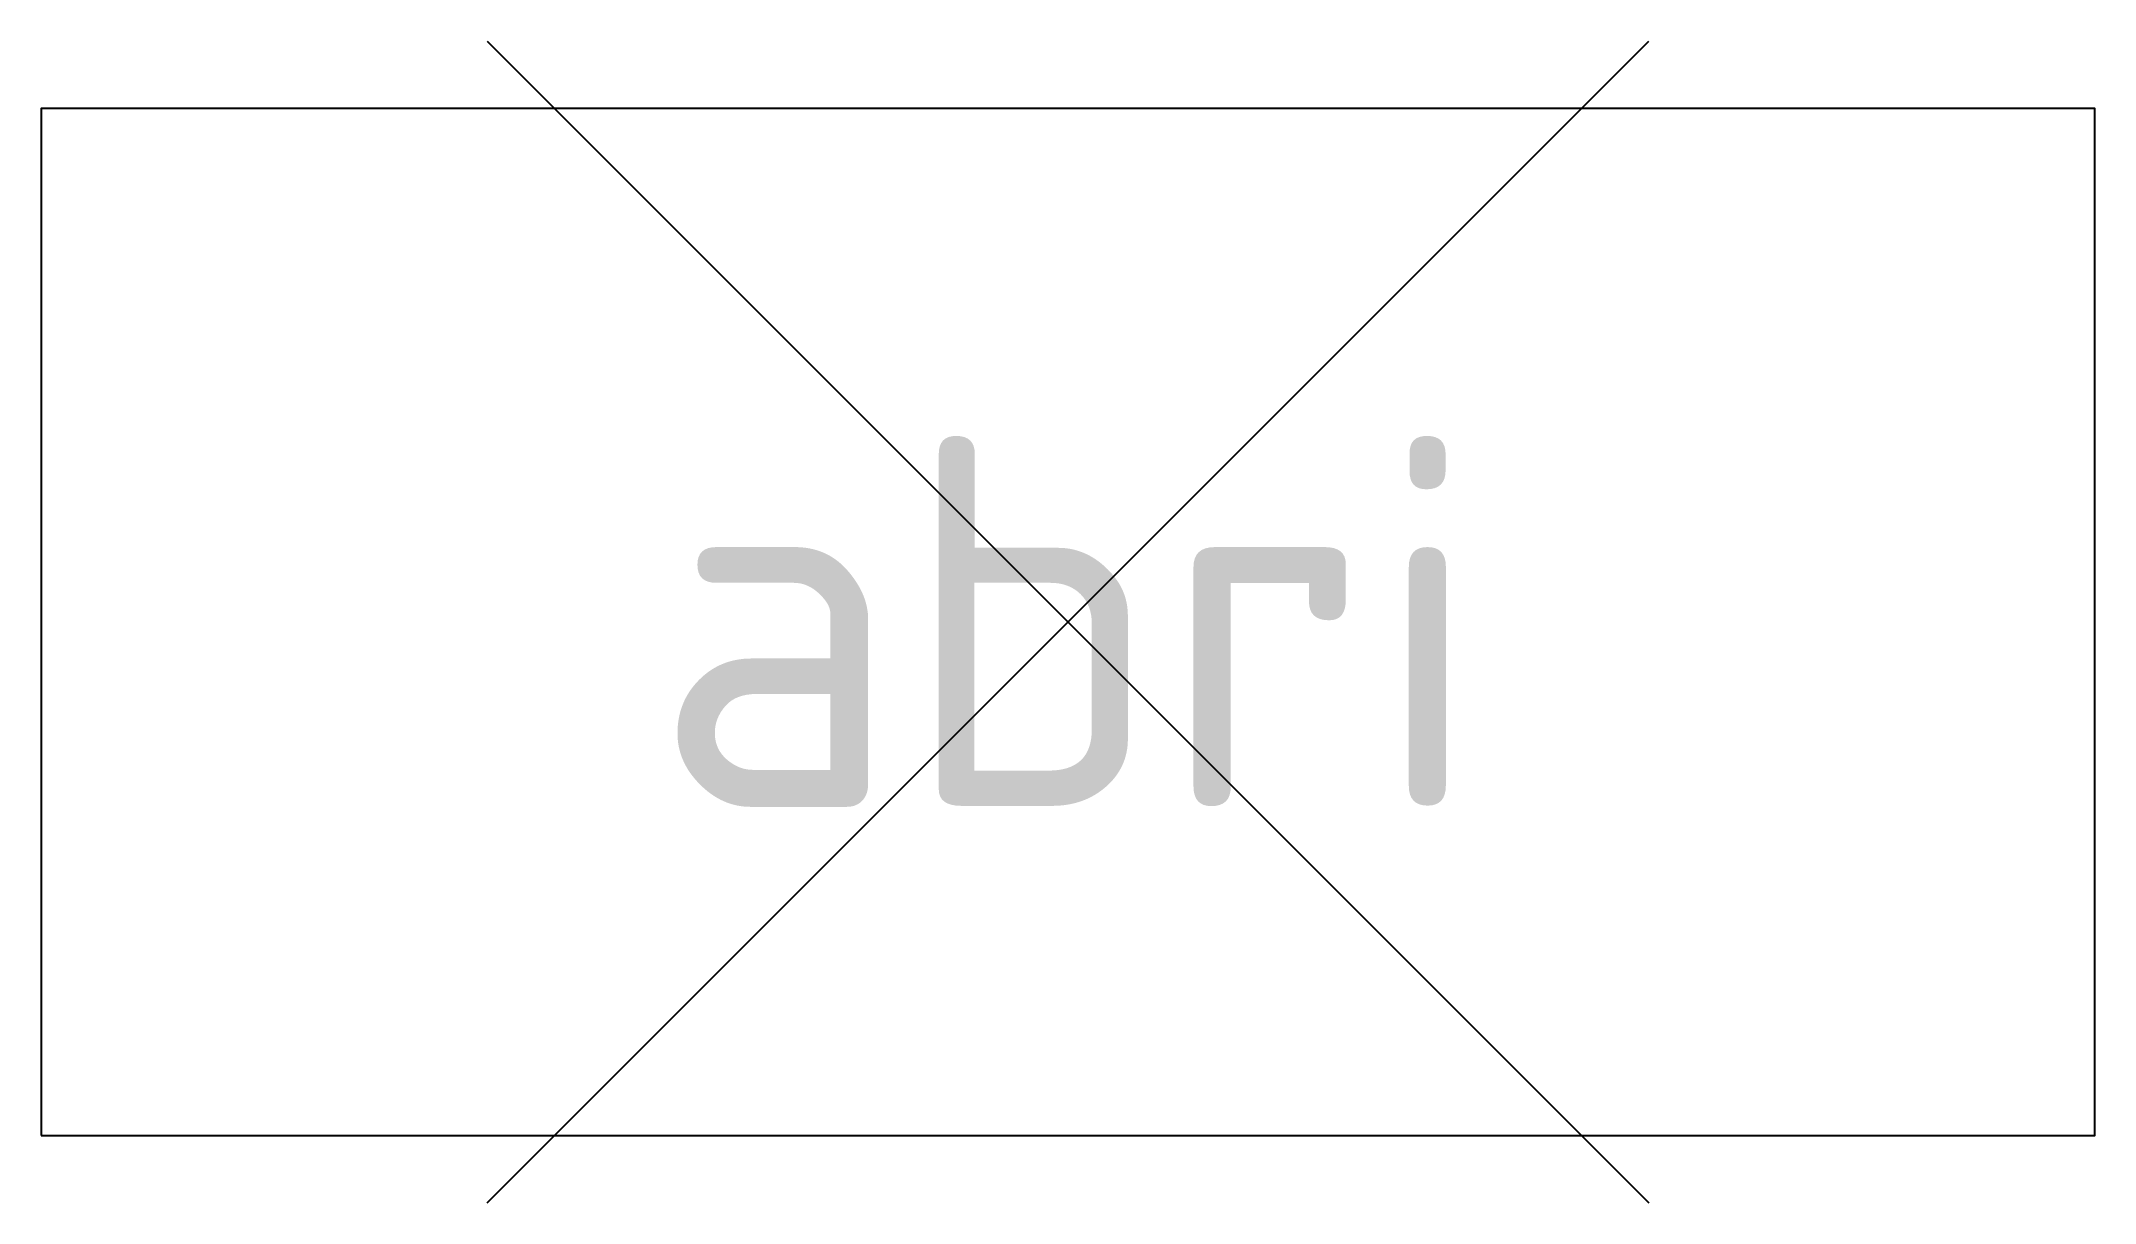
# Model space of a CAD drawing. Header units: metres. Extents: x -5 to 5, y -2.8 to 2.8.
import ezdxf
from ezdxf.enums import TextEntityAlignment as Align

# ---------------------------------------------------------------- set-up
doc = ezdxf.new("R2010")
doc.units = ezdxf.units.M
doc.styles.add('NLCS-ISO', font='NLCS-ISO.ttf')

msp = doc.modelspace()

# ---------------------------------------------------------------- linework, layer by layer
at = {"flags": 128}
for points in [[(-2.828, 2.828), (2.828, -2.828)], [(-2.828, -2.828), (2.828, 2.828)]]:
    msp.add_lwpolyline(points, dxfattribs=at)
msp.add_lwpolyline([(-5, -2.5), (5, -2.5), (5, 2.5), (-5, 2.5)], close=True)

# ---------------------------------------------------------------- texts
at = {"style": 'NLCS-ISO'}
msp.add_text('abri', height=1.8, dxfattribs=at).set_placement((0, 0), align=Align.MIDDLE_CENTER)

doc.saveas('drawing.dxf')
